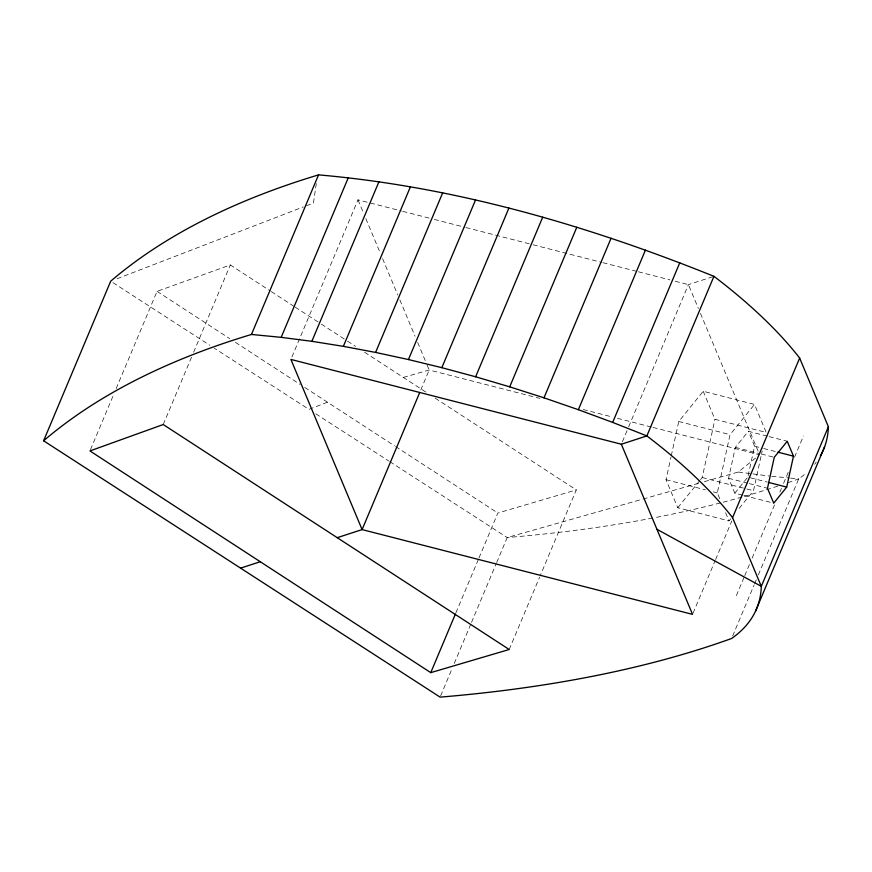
<?xml version="1.0" encoding="UTF-8"?>
<svg xmlns="http://www.w3.org/2000/svg" width="872" height="872" viewBox="0 0 872 872"><rect width="100%" height="100%" fill="white"/><g stroke="black" fill="none" stroke-linecap="round" stroke-linejoin="round"><path stroke-width="0.65" stroke-dasharray="4.36 3.27" d="M730.725 518.818L729.036 520.9L677.762 507.744L666.034 479.72L670.949 457.222M671.244 455.903L678.765 421.481L703.214 391.266L754.498 404.434L766.216 432.447L714.942 419.29L703.214 391.266M700.521 479.611L702.211 477.529L714.942 419.29M719.749 498.719L717.307 492.887L730.038 434.648L754.498 404.434M742.595 495.165L734.824 493.171L728.589 478.281L735.347 447.347L748.34 431.291L767.796 436.283M748.089 475.829L754.574 446.181L748.34 431.291M739.151 508.398L753.495 490.685L762.172 450.977M316.296 183.589L313.451 203.034L304.579 206.457M90.47 449.69L113.534 394.831M116.15 388.596L157.036 291.346L230.317 264.946L270.146 290.845M163.228 424.533L191.535 357.204M193.628 352.223L230.317 264.946M291.946 356.931L357.978 199.841L401.425 210.991M420.795 389.948L429.188 370L426.572 363.744M455.925 612.787L478.466 559.181M478.99 557.927L497.858 513.041L576.294 489.911L540.128 575.934M440.633 695.889L452.154 668.453M454.258 663.472L471.022 623.567M471.545 622.325L496.179 563.726M496.702 562.484L507.188 537.544L641.683 499.427M509.204 649.498L539.605 577.177M622.39 441.733L628.156 428.01M628.679 426.768L688.422 284.632L713.939 276.326M693.066 613.136L715.084 560.772M715.607 559.519L731.848 520.867M736.382 595.598L744.241 576.893M744.764 575.64L750.007 563.181M752.111 558.189L774.641 504.583M779.884 492.113L781.454 488.375M783.557 483.382L788.266 472.166M794.556 457.201L803.472 436M732.665 635.982L754.149 584.861M754.672 583.619L756.253 579.88M758.346 574.888L798.698 478.892A412.227 157.091 22.8 0 0 806.611 472.668M677.762 507.744L699.682 480.657M734.824 493.171L747.805 477.115M704.358 481.66L738.301 472.035L755.566 458.073M327.447 402.199L308.939 409.371L214.37 348.233M117.022 278.757L303.314 206.936M403.3 377.423L429.188 370L539.768 398.373M642.98 499.057L699.126 483.143M771.676 476.265L789.236 477.965M790.588 478.096L798.698 478.892A2115.875 806.295 22.8 0 1 786.511 483.175M738.301 472.035L751.631 473.758M752.972 473.932L768.973 476.003M402.744 211.329L429.079 218.076M434.343 219.428L464.623 227.2M465.931 227.538L531.757 244.433M533.075 244.77L601.538 262.341M602.857 262.679L637.083 271.454M638.402 271.792L669.99 279.901M675.266 281.253L688.422 284.632L698.374 308.405M769.093 436.61L787.242 441.276M678.765 421.481L730.038 434.648M754.574 446.181L762.357 448.175M763.654 448.502L776.614 451.838M735.347 447.347L759.992 453.669M761.289 453.996L774.249 457.32M583.215 409.524L612.177 416.958M617.441 418.309L651.678 427.095M652.997 427.433L759.632 454.792M750.4 477.78L767.262 482.107M728.589 478.281L748.045 483.273M749.342 483.6L767.491 488.266M702.211 477.529L745.604 488.658M746.912 488.996L753.495 490.685M743.892 495.492L773.726 503.144M666.034 479.72L705.481 489.846M713.361 491.873L717.307 492.887M112.968 282.67L209.814 345.29M315.773 413.797L388.694 460.939M389.828 461.67L507.188 537.544A2115.875 806.295 22.8 0 0 653.597 517.881M271.29 291.586L294.049 306.388M295.183 307.129L320.22 323.403M321.365 324.144L346.402 340.429M347.536 341.159L355.503 346.348M364.605 352.266L426.07 392.226M435.172 398.144L576.294 489.911M157.036 291.346L229.739 338.641M235.418 342.336L300.175 384.465M304.72 387.419L394.471 445.799M395.605 446.54L497.858 513.041M700.467 313.408L758.586 452.285M725.613 512.725L729.036 520.9M357.978 199.841L363.744 213.596M365.837 218.61L380.497 253.643M382.59 258.646L397.774 294.932M399.867 299.935L415.05 336.211M417.666 342.467L426.048 362.49M777.846 486.086A2115.875 806.295 22.8 0 1 743.369 496.68M742.061 497.051A2115.875 806.295 22.8 0 1 721.58 502.61M720.316 502.937A2115.875 806.295 22.8 0 1 654.894 517.63M816.236 462.215A412.227 157.091 22.8 0 1 814.655 464.242"/><path stroke-width="1.31" d="M786.708 487.099L793.476 456.154L787.242 441.276L774.249 457.32L767.491 488.266L773.726 503.144L786.708 487.099L768.559 482.434M828.4 426.768L761.311 586.355A412.227 157.091 22.8 0 1 731.619 638.478A2115.875 806.295 22.8 0 1 440.109 697.131L43.6 440.785L110.69 281.198A2028.73 773.093 22.8 0 1 318.542 174.869C454.792 186.728 587.477 225.379 713.939 276.326A412.227 157.091 22.8 0 1 799.646 358.065L828.4 426.768A412.227 157.091 22.8 0 1 820.399 455.849M43.6 440.785A2028.73 773.093 22.8 0 1 251.463 334.456L318.542 174.869M251.463 334.456L281.187 337.344L348.277 177.757M281.187 337.344L311.86 341.312L378.938 181.725M311.86 341.312L343.361 346.348L410.44 186.75M343.361 346.348L375.592 352.43L442.671 192.843M375.592 352.43L408.445 359.547L475.534 199.96M419.748 392.444L362.098 529.587L337.235 537.675M408.445 359.547L441.832 367.679L508.91 208.081M441.832 367.679L475.622 376.78L542.7 217.193M475.622 376.78L509.706 386.841L576.795 227.254M509.706 386.841L543.986 397.828L611.076 238.241M430.768 672.639L509.204 649.498L163.228 424.533L89.947 450.933L430.768 672.639L455.402 614.041M543.986 397.828L578.354 409.698L645.433 250.101M578.354 409.698L612.678 422.408L679.757 262.81M713.939 276.326L646.861 435.924L621.344 444.219L290.899 359.428L362.098 529.587L692.542 614.379L621.344 444.219M656.943 529.304L761.311 586.355L732.567 517.652L799.646 358.065M755.61 610.989L824.607 446.78M240.585 568.141L260.27 561.732M777.911 452.165L793.476 456.154M612.678 422.408L646.861 435.924A412.227 157.091 22.8 0 1 732.567 517.652"/></g></svg>
